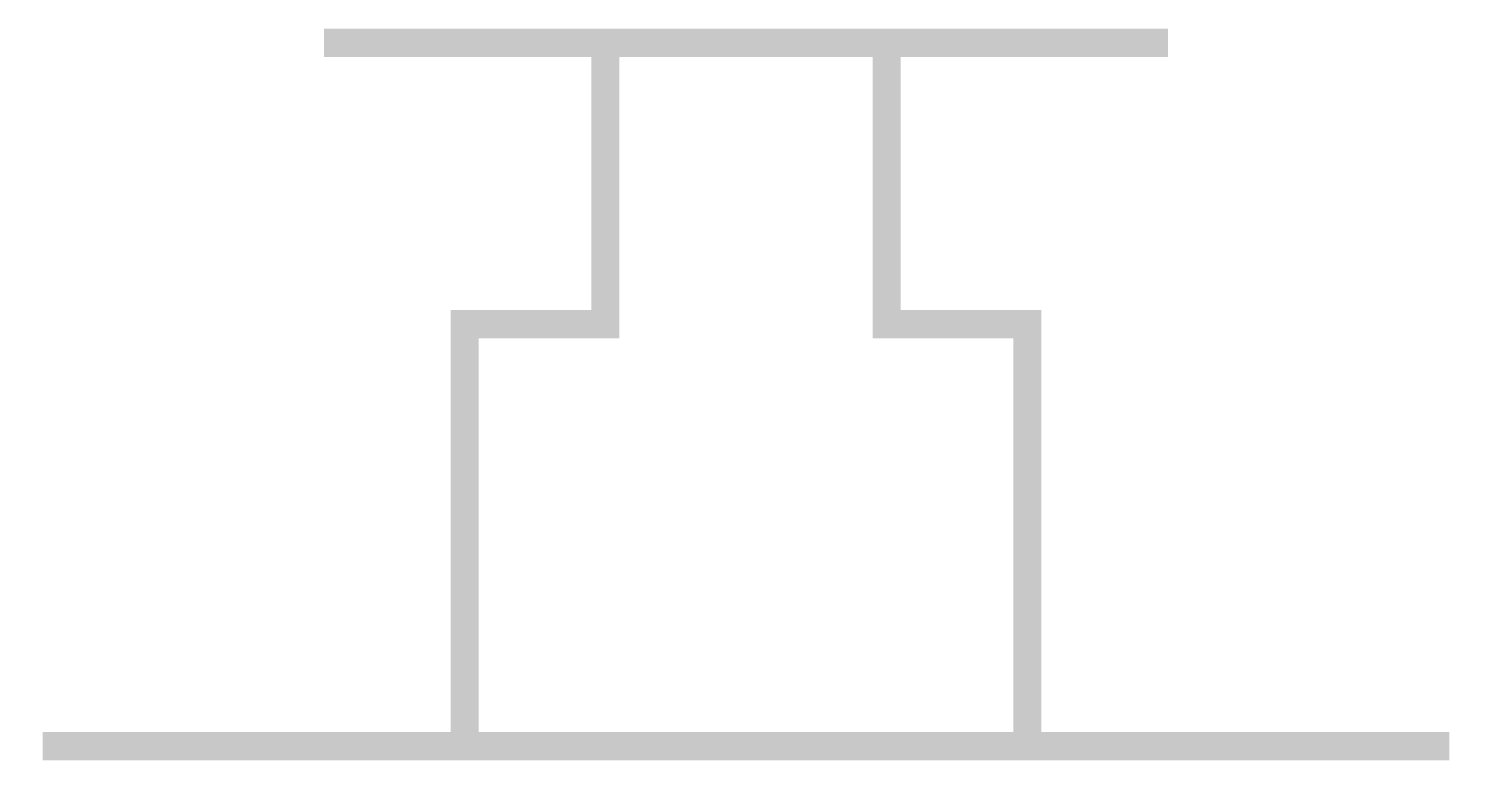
# Model space of a CAD drawing. Extents: x -0.05 to 5.05, y -0.05 to 2.55.
import ezdxf

# ---------------------------------------------------------------- set-up
doc = ezdxf.new("R2010")
doc.units = 0
doc.header["$MEASUREMENT"] = 0
doc.layers.get('0').update_dxf_attribs({"linetype": 'CONTINUOUS'})

msp = doc.modelspace()

# ---------------------------------------------------------------- linework, layer by layer
at = {"color": 1, "const_width": 0.1}
for points in [[(1, 2.5), (4, 2.5)], [(1.5, 0), (1.5, 1.5), (2, 1.5), (2, 2.5)], [(3, 2.5), (3, 1.5), (3.5, 1.5), (3.5, 0)], [(0, 0), (5, 0)]]:
    msp.add_lwpolyline(points, dxfattribs=at)

doc.saveas('drawing.dxf')
